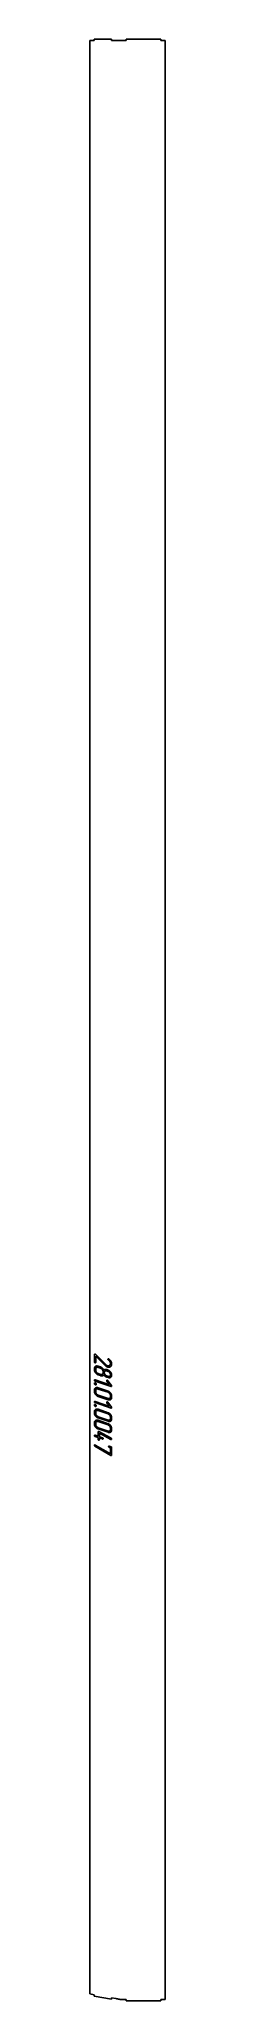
# Model space of a CAD drawing. Header units: millimetres. Extents: x 57 to 144, y 48 to 2310.
import ezdxf

# ---------------------------------------------------------------- set-up
doc = ezdxf.new("R2010")
doc.units = ezdxf.units.MM
doc.linetypes.add('K5LT_BASIC', pattern=[0])
doc.layers.add('Engraving', color=7, linetype='Continuous')

msp = doc.modelspace()

# ---------------------------------------------------------------- linework, layer by layer
at = {"color": 143, "linetype": 'K5LT_BASIC', "lineweight": 25, "true_color": 0x33acca}
for p, q in [((57, 56.3), (57, 2308)), ((62, 2308), (57, 2308)), ((62, 2309.5), (62, 2308)), ((82, 2309.5), (62, 2309.5)), ((82, 2308), (82, 2309.5)), ((87, 2308), (82, 2308)), ((94.1, 2308), (87, 2308)), ((99.1, 2308), (94.1, 2308)), ((139.1, 2309.5), (99.1, 2309.5)), ((99.1, 2309.5), (99.1, 2308)), ((139.1, 2308), (139.1, 2309.5)), ((144.1, 2308), (139.1, 2308)), ((144.1, 2308), (144.1, 49.9)), ((57, 56.3), (62, 55.4)), ((62, 55.4), (62, 53.9)), ((62, 53.9), (82, 50.4)), ((82, 51.9), (87, 51)), ((82, 50.4), (82, 51.9)), ((94.1, 49.9), (99.1, 49.9)), ((99.1, 49.9), (99.1, 48.4)), ((99.1, 48.4), (139.1, 48.4)), ((139.1, 49.9), (144.1, 49.9)), ((139.1, 48.4), (139.1, 49.9))]:
    msp.add_line(p, q, dxfattribs=at)
msp.add_open_spline([(94.1, 49.9), (93.8, 49.9), (93.2, 49.9), (92.3, 50), (91.4, 50.1), (90.6, 50.2), (89.7, 50.4), (88.8, 50.6), (87.9, 50.8), (87.3, 50.9), (87, 51)], degree=3, dxfattribs=at)
at = {"layer": 'Engraving', "color": 143, "linetype": 'K5LT_BASIC', "lineweight": 25, "true_color": 0x33acca}
for p, q in [((62.4, 784.9), (62.4, 793.4)), ((63.5, 793.6), (75.4, 781.8)), ((63.9, 791.6), (63.9, 784.4)), ((74.6, 780.9), (63.9, 791.6)), ((62.4, 775.7), (62.4, 777.1)), ((63.9, 775.2), (63.9, 776.6)), ((66.7, 779.9), (69.5, 779)), ((66.7, 778.5), (69.5, 777.5)), ((69.5, 770.4), (66.7, 771.4)), ((69.5, 769), (66.7, 770)), ((72.4, 773.7), (72.4, 772.3)), ((75.4, 781.8), (75.9, 781.3)), ((75.9, 781.3), (76.4, 780.9)), ((76.6, 775.9), (78.1, 775.4)), ((76.6, 774.4), (78.1, 773.9)), ((78.7, 788.3), (79, 788.2)), ((82, 771.4), (82.3, 770.6)), ((82.3, 770.6), (82.3, 770.1)), ((82.3, 770.1), (82.3, 769.7)), ((62.4, 750.8), (62.4, 752.3)), ((63.1, 764.2), (79.9, 758.5)), ((81.6, 756.5), (63.1, 762.8)), ((63.9, 750.3), (63.9, 751.8)), ((66.7, 755.1), (78.1, 751.2)), ((66.7, 753.6), (78.1, 749.8)), ((78.1, 742.7), (66.7, 746.5)), ((78.1, 768.3), (76.6, 768.7)), ((78.1, 766.8), (76.6, 767.3)), ((79.9, 758.5), (76.9, 762.6)), ((77.9, 763.2), (82.1, 757.5)), ((78.5, 766.7), (78.1, 766.8)), ((79, 766.6), (78.5, 766.7)), ((79.7, 766.6), (79, 766.6)), ((62.4, 726), (62.4, 727.4)), ((63.1, 739.3), (79.9, 733.6)), ((81.6, 731.6), (63.1, 737.9)), ((63.9, 725.5), (63.9, 726.9)), ((78.1, 741.2), (66.7, 745.1)), ((66.7, 730.2), (78.1, 726.3)), ((66.7, 728.8), (78.1, 724.9)), ((79.9, 733.6), (76.9, 737.7)), ((77.9, 738.3), (82.1, 732.6)), ((80.9, 746), (80.9, 744.6)), ((82.3, 745.5), (82.3, 744.1)), ((62.4, 713.3), (62.4, 714.7)), ((63.9, 712.8), (63.9, 714.2)), ((78.1, 717.8), (66.7, 721.7)), ((78.1, 716.4), (66.7, 720.2)), ((66.7, 717.5), (78.1, 713.6)), ((66.7, 716.1), (78.1, 712.2)), ((78.1, 705.1), (66.7, 709)), ((78.1, 703.7), (66.7, 707.5)), ((66.7, 699.1), (66.7, 704.1)), ((67.4, 704.6), (67.6, 704.5)), ((67.6, 704.5), (81.8, 696.8)), ((68.1, 702.7), (68.1, 698.6)), ((81.5, 695.5), (68.1, 702.7)), ((80.9, 721.1), (80.9, 719.7)), ((80.9, 708.4), (80.9, 707)), ((82.3, 720.6), (82.3, 719.2)), ((82.3, 707.9), (82.3, 706.5)), ((62.6, 688.1), (62.4, 688.6)), ((81.5, 677.1), (63, 687.7)), ((63.1, 700.3), (66.7, 699.1)), ((66.7, 697.7), (63.1, 698.9)), ((63.1, 689.1), (63.3, 689)), ((63.3, 689), (80.9, 678.9)), ((66.7, 695.5), (66.7, 697.7)), ((68.1, 698.6), (71.7, 697.4)), ((71.7, 696), (68.1, 697.2)), ((68.1, 697.2), (68.1, 695.1)), ((79.5, 687.7), (81.6, 687)), ((80.9, 685.8), (79.5, 686.3)), ((80.9, 678.9), (80.9, 685.8)), ((81.6, 695.5), (81.5, 695.5)), ((82.2, 696.4), (82.3, 695.9)), ((82.3, 686.1), (82.3, 677.5)), ((81.7, 677), (81.5, 677.1))]:
    msp.add_line(p, q, dxfattribs=at)
for points in [[(62.7, 793.8), (62.4, 793.6), (62.4, 793.4)], [(63.2, 793.8), (62.9, 793.9), (62.7, 793.8)], [(63.5, 793.6), (63.4, 793.7), (63.2, 793.8)], [(62.4, 784.9), (62.4, 784.5), (62.7, 784.3)], [(63.7, 779.7), (62.4, 778.8), (62.4, 777.1)], [(62.4, 775.7), (62.4, 773.9), (63.7, 772.3)], [(62.7, 784.3), (62.9, 784), (63.1, 783.9)], [(63.1, 783.9), (63.4, 783.8), (63.6, 784)], [(63.6, 784), (63.9, 784.1), (63.9, 784.4)], [(66.7, 779.9), (64.9, 780.5), (63.7, 779.7)], [(63.7, 772.3), (64.9, 770.6), (66.7, 770)], [(64.7, 778.3), (63.9, 777.8), (63.9, 776.6)], [(63.9, 775.2), (63.9, 774), (64.7, 772.9)], [(66.7, 778.5), (65.5, 778.9), (64.7, 778.3)], [(64.7, 772.9), (65.5, 771.8), (66.7, 771.4)], [(71.6, 777.7), (70.6, 778.6), (69.5, 779)], [(71.5, 776), (70.7, 777.1), (69.5, 777.5)], [(69.5, 770.4), (70.7, 770), (71.5, 770.6)], [(69.5, 769), (70.7, 768.6), (71.8, 768.9)], [(72.4, 773.7), (72.4, 774.9), (71.5, 776)], [(71.5, 770.6), (72.4, 771.1), (72.4, 772.3)], [(73.3, 775.4), (72.6, 776.7), (71.6, 777.7)], [(71.8, 768.9), (72.9, 769.2), (73.3, 770)], [(74.8, 776.1), (73.9, 775.9), (73.3, 775.4)], [(73.3, 770), (74, 769), (74.8, 768.3)], [(74.6, 774.3), (73.8, 773.7), (73.8, 772.6)], [(73.8, 772.6), (73.8, 771.4), (74.6, 770.3)], [(74.6, 780.9), (75.4, 780), (76.1, 779.6)], [(76.6, 774.4), (75.4, 774.8), (74.6, 774.3)], [(74.6, 770.3), (75.4, 769.2), (76.6, 768.7)], [(76.6, 775.9), (75.6, 776.2), (74.8, 776.1)], [(76.1, 779.6), (76.8, 779.2), (77.5, 778.9)], [(77.5, 780.4), (76.9, 780.6), (76.4, 780.9)], [(79.9, 780.7), (78.9, 779.9), (77.5, 780.4)], [(77.5, 778.9), (79.5, 778.2), (80.9, 779.4)], [(78.2, 788.3), (78, 788.1), (78, 787.8)], [(78, 787.8), (78.1, 787.6), (78.1, 787.4)], [(78.1, 787.4), (78.3, 787.2), (78.5, 787)], [(81.1, 773.1), (79.7, 774.8), (78.1, 775.4)], [(80.1, 772.4), (79.3, 773.5), (78.1, 773.9)], [(78.7, 788.3), (78.4, 788.4), (78.2, 788.3)], [(78.5, 787), (79.8, 786), (80.3, 785)], [(81.6, 785.4), (80.7, 787), (79, 788.2)], [(80.6, 781.7), (80.3, 781.1), (79.9, 780.7)], [(80.9, 770.1), (80.9, 771.3), (80.1, 772.4)], [(80.1, 768.4), (80.9, 768.9), (80.9, 770.1)], [(80.3, 785), (80.9, 784), (80.9, 783)], [(80.9, 783), (80.9, 782.3), (80.6, 781.7)], [(80.9, 779.4), (82.3, 780.5), (82.3, 782.6)], [(82, 771.4), (81.7, 772.3), (81.1, 773.1)], [(81.1, 767), (82.3, 767.9), (82.3, 769.7)], [(82.3, 782.6), (82.3, 784.1), (81.6, 785.4)], [(62.6, 764.2), (62.4, 763.8), (62.4, 763.7)], [(62.4, 763.7), (62.4, 763.4), (62.6, 763.1)], [(62.7, 760.5), (62.4, 760.4), (62.4, 759.9)], [(62.4, 759.9), (62.4, 759.4), (62.8, 759)], [(63.7, 754.8), (62.4, 753.9), (62.4, 752.3)], [(62.4, 750.8), (62.4, 749.1), (63.7, 747.4)], [(63.1, 764.2), (62.8, 764.3), (62.6, 764.2)], [(62.6, 763.1), (62.8, 762.9), (63.1, 762.8)], [(63.5, 760.6), (63.1, 760.7), (62.7, 760.5)], [(62.8, 759), (63.1, 758.6), (63.5, 758.4)], [(64.2, 760.1), (63.7, 760.5), (63.5, 760.6)], [(63.5, 758.4), (63.9, 758.3), (64.2, 758.5)], [(66.7, 755.1), (64.9, 755.7), (63.7, 754.8)], [(63.7, 747.4), (64.9, 745.7), (66.7, 745.1)], [(64.7, 753.5), (63.9, 752.9), (63.9, 751.8)], [(63.9, 750.3), (63.9, 749.2), (64.7, 748.1)], [(64.6, 759.1), (64.6, 759.7), (64.2, 760.1)], [(64.2, 758.5), (64.6, 758.8), (64.6, 759.1)], [(66.7, 753.6), (65.5, 754), (64.7, 753.5)], [(64.7, 748.1), (65.5, 746.9), (66.7, 746.5)], [(74.8, 768.3), (75.6, 767.7), (76.6, 767.3)], [(76.9, 763.6), (76.6, 763.4), (76.6, 763.1)], [(76.6, 763.1), (76.6, 762.8), (76.9, 762.6)], [(77.4, 763.6), (77.1, 763.7), (76.9, 763.6)], [(77.9, 763.2), (77.5, 763.6), (77.4, 763.6)], [(78.1, 768.3), (79.3, 767.9), (80.1, 768.4)], [(81.1, 749), (79.8, 750.6), (78.1, 751.2)], [(80.1, 748.3), (79.2, 749.4), (78.1, 749.8)], [(79.7, 766.6), (80.5, 766.6), (81.1, 767)], [(80.9, 746), (80.9, 747.2), (80.1, 748.3)], [(82.3, 745.5), (82.3, 747.3), (81.1, 749)], [(81.6, 756.5), (81.9, 756.4), (82.1, 756.5)], [(82.3, 757), (82.3, 757.3), (82.1, 757.5)], [(82.1, 756.5), (82.3, 756.7), (82.3, 757)], [(62.6, 739.3), (62.4, 739), (62.4, 738.8)], [(62.4, 738.8), (62.4, 738.5), (62.6, 738.3)], [(62.7, 735.7), (62.4, 735.5), (62.4, 735)], [(62.4, 735), (62.4, 734.5), (62.8, 734.1)], [(63.7, 729.9), (62.4, 729), (62.4, 727.4)], [(62.4, 726), (62.4, 724.2), (63.7, 722.5)], [(63.1, 739.3), (62.8, 739.4), (62.6, 739.3)], [(62.6, 738.3), (62.8, 738), (63.1, 737.9)], [(63.5, 735.7), (63.1, 735.8), (62.7, 735.7)], [(62.8, 734.1), (63.1, 733.7), (63.5, 733.6)], [(64.2, 735.2), (63.7, 735.6), (63.5, 735.7)], [(63.5, 733.6), (63.9, 733.4), (64.2, 733.7)], [(66.7, 730.2), (64.9, 730.8), (63.7, 729.9)], [(64.7, 728.6), (63.9, 728), (63.9, 726.9)], [(63.9, 725.5), (63.9, 724.3), (64.7, 723.2)], [(64.6, 734.3), (64.6, 734.8), (64.2, 735.2)], [(64.2, 733.7), (64.6, 733.9), (64.6, 734.3)], [(66.7, 728.8), (65.5, 729.2), (64.7, 728.6)], [(76.9, 738.7), (76.6, 738.5), (76.6, 738.2)], [(76.6, 738.2), (76.6, 738), (76.9, 737.7)], [(77.4, 738.7), (77.1, 738.8), (76.9, 738.7)], [(77.9, 738.3), (77.5, 738.7), (77.4, 738.7)], [(78.1, 742.7), (79.2, 742.3), (80.1, 742.8)], [(78.1, 741.2), (79.8, 740.6), (81.1, 741.5)], [(81.1, 724.1), (79.8, 725.8), (78.1, 726.3)], [(80.1, 723.4), (79.2, 724.5), (78.1, 724.9)], [(80.1, 742.8), (80.9, 743.4), (80.9, 744.6)], [(81.1, 741.5), (82.3, 742.3), (82.3, 744.1)], [(82.3, 720.6), (82.3, 722.4), (81.1, 724.1)], [(81.6, 731.6), (81.9, 731.5), (82.1, 731.7)], [(82.3, 732.1), (82.3, 732.4), (82.1, 732.6)], [(82.1, 731.7), (82.3, 731.8), (82.3, 732.1)], [(63.7, 717.2), (62.4, 716.3), (62.4, 714.7)], [(62.4, 713.3), (62.4, 711.5), (63.7, 709.8)], [(63.7, 722.5), (64.9, 720.8), (66.7, 720.2)], [(66.7, 717.5), (64.9, 718.1), (63.7, 717.2)], [(63.7, 709.8), (64.9, 708.1), (66.7, 707.5)], [(64.7, 715.9), (63.9, 715.3), (63.9, 714.2)], [(63.9, 712.8), (63.9, 711.6), (64.7, 710.5)], [(64.7, 723.2), (65.5, 722.1), (66.7, 721.7)], [(66.7, 716.1), (65.5, 716.5), (64.7, 715.9)], [(64.7, 710.5), (65.5, 709.4), (66.7, 709)], [(66.9, 704.5), (66.7, 704.4), (66.7, 704.1)], [(67.4, 704.6), (67.1, 704.7), (66.9, 704.5)], [(78.1, 717.8), (79.2, 717.4), (80.1, 717.9)], [(78.1, 716.4), (79.8, 715.8), (81.1, 716.6)], [(81.1, 711.4), (79.8, 713.1), (78.1, 713.6)], [(80.1, 710.7), (79.2, 711.8), (78.1, 712.2)], [(78.1, 705.1), (79.2, 704.7), (80.1, 705.2)], [(78.1, 703.7), (79.8, 703.1), (81.1, 703.9)], [(80.9, 721.1), (80.9, 722.3), (80.1, 723.4)], [(80.1, 717.9), (80.9, 718.5), (80.9, 719.7)], [(80.9, 708.4), (80.9, 709.6), (80.1, 710.7)], [(80.1, 705.2), (80.9, 705.8), (80.9, 707)], [(81.1, 716.6), (82.3, 717.4), (82.3, 719.2)], [(82.3, 707.9), (82.3, 709.7), (81.1, 711.4)], [(81.1, 703.9), (82.3, 704.7), (82.3, 706.5)], [(62.6, 700.3), (62.4, 700), (62.4, 699.9)], [(62.4, 699.9), (62.4, 699.5), (62.6, 699.3)], [(62.6, 689), (62.4, 688.8), (62.4, 688.6)], [(63.1, 700.3), (62.8, 700.5), (62.6, 700.3)], [(62.6, 699.3), (62.8, 699), (63.1, 698.9)], [(63.1, 689.1), (62.8, 689.2), (62.6, 689)], [(62.6, 688.1), (62.9, 687.8), (63, 687.7)], [(66.7, 695.5), (66.7, 695.2), (66.9, 694.9)], [(66.9, 694.9), (67.2, 694.7), (67.4, 694.6)], [(67.4, 694.6), (67.7, 694.5), (67.9, 694.7)], [(67.9, 694.7), (68.1, 694.8), (68.1, 695.1)], [(72.2, 697), (71.9, 697.3), (71.7, 697.4)], [(71.7, 696), (72, 695.9), (72.2, 696)], [(72.4, 696.5), (72.4, 696.8), (72.2, 697)], [(72.2, 696), (72.4, 696.2), (72.4, 696.5)], [(79, 687.7), (78.8, 687.4), (78.8, 687.3)], [(78.8, 687.3), (78.8, 687), (79, 686.7)], [(79.5, 687.7), (79.1, 687.9), (79, 687.7)], [(79, 686.7), (79.2, 686.4), (79.5, 686.3)], [(81.6, 695.5), (81.9, 695.4), (82.1, 695.5)], [(82.3, 686.1), (82.3, 686.8), (81.6, 687)], [(82.2, 696.4), (82, 696.7), (81.8, 696.8)], [(82.1, 695.5), (82.3, 695.7), (82.3, 695.9)], [(81.7, 677), (82, 676.9), (82.2, 677.1)], [(82.2, 677.1), (82.3, 677.2), (82.3, 677.5)]]:
    msp.add_open_spline(points, degree=2, dxfattribs=at)

doc.saveas('drawing.dxf')
